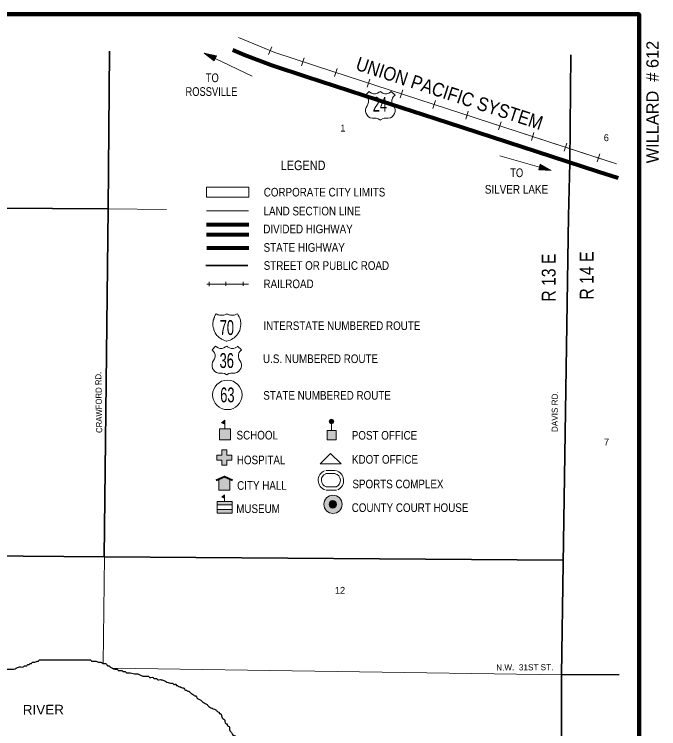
# Model space of a CAD drawing. Extents: x -10.92 to -6.99, y 1.69 to 5.62.
# Drawn here: x -8.392 to -6.992, y 4.065 to 5.616 of the extents above; entities that cross this region are included whole.
import ezdxf
from ezdxf.enums import TextEntityAlignment as Align

# ---------------------------------------------------------------- set-up
doc = ezdxf.new("R2010")
doc.units = 0
doc.header["$LTSCALE"] = 0.0075
doc.linetypes.add('LONG_DASHED', pattern=[7.5, 6, -1.5])
for name, color, linetype, lineweight in [('11', 7, 'Continuous', 80), ('14', 7, 'Continuous', 35), ('15', 7, 'Continuous', 13), ('17', 7, 'Continuous', 13), ('19', 7, 'Continuous', 13), ('25', 7, 'Continuous', 25), ('43', 7, 'Continuous', 13), ('48', 7, 'Continuous', 106), ('50', 7, 'Continuous', 13)]:
    doc.layers.add(name, color=color, linetype=linetype, lineweight=lineweight)
for name, color, linetype in [('29', 7, 'Continuous'), ('45', 7, 'Continuous'), ('46', 7, 'Continuous'), ('49', 7, 'Continuous')]:
    doc.layers.add(name, color=color, linetype=linetype)

msp = doc.modelspace()

# ---------------------------------------------------------------- hatches: boundary and pattern name
at = {"layer": '50'}
for points in [[(-7.934659, 4.725947), (-7.941667, 4.728788), (-7.934659, 4.734848)], [(-7.702809, 4.727287, 1), (-7.703235, 4.737089, 1)], [(-7.946591, 4.692045), (-7.946591, 4.716098), (-7.922538, 4.716098), (-7.922538, 4.692045)], [(-7.7125, 4.692045), (-7.7125, 4.712311), (-7.692992, 4.712311), (-7.692992, 4.692045)], [(-7.941098, 4.6375), (-7.930114, 4.6375), (-7.930114, 4.648295), (-7.919318, 4.648295), (-7.919318, 4.65928), (-7.930114, 4.65928), (-7.930114, 4.670265), (-7.941098, 4.670265), (-7.941098, 4.65928), (-7.952083, 4.65928), (-7.952083, 4.648295), (-7.941098, 4.648295)], [(-7.935227, 4.612879), (-7.947538, 4.607386), (-7.947538, 4.582576), (-7.923485, 4.582576), (-7.923485, 4.607386)], [(-7.935038, 4.56553), (-7.935038, 4.573106), (-7.940909, 4.567992)], [(-7.679895, 4.552795, 1), (-7.719577, 4.551568, 1)], [(-7.91875, 4.558523), (-7.91875, 4.550947), (-7.951515, 4.550947), (-7.951515, 4.558523)], [(-7.692386, 4.553928, 1), (-7.708034, 4.550246, 1)], [(-7.91875, 4.54072), (-7.91875, 4.533144), (-7.951515, 4.533144), (-7.951515, 4.54072)]]:
    msp.add_hatch(color=256, dxfattribs=at).paths.add_polyline_path(points)

# ---------------------------------------------------------------- linework, layer by layer
at = {"layer": '11'}
msp.add_lwpolyline([(-7.917045, 5.539205), (-7.892235, 5.528409), (-7.832197, 5.506061), (-7.757955, 5.48125), (-7.602273, 5.430492), (-7.450189, 5.381061), (-7.256818, 5.318371), (-7.123674, 5.274811), (-7.080114, 5.260795)], dxfattribs=at)
at = {"layer": '14'}
for p, q in [((-7.183144, 5.52822), (-7.185038, 5.29375)), ((-9.200379, 5.199053), (-8.188258, 5.194129)), ((-7.203598, 4.181629), (-7.07803, 4.182386))]:
    msp.add_line(p, q, dxfattribs=at)
for points in [[(-8.196591, 4.438068), (-8.188258, 5.19375), (-8.184848, 5.536553)], [(-7.185227, 5.29375), (-7.187879, 5.177652), (-7.199811, 4.423674), (-7.203598, 4.181629), (-7.203598, 3.680492)], [(-9.197348, 4.425758), (-9.145833, 4.4375), (-9.117614, 4.444318), (-9.099053, 4.445265), (-9.076705, 4.445265), (-8.19678, 4.438068), (-7.199621, 4.431061)]]:
    msp.add_lwpolyline(points, dxfattribs=at)
at = {"layer": '15'}
for p, q in [((-8.188258, 5.194129), (-8.061553, 5.192045)), ((-8.196402, 4.438068), (-8.198674, 4.206629)), ((-7.203598, 4.181629), (-8.17803, 4.196212))]:
    msp.add_line(p, q, dxfattribs=at)
at = {"layer": '17'}
for p, q in [((-7.832576, 5.545833), (-7.839583, 5.528788)), ((-7.762121, 5.52197), (-7.767992, 5.504545)), ((-7.690909, 5.498674), (-7.696591, 5.481061)), ((-7.619697, 5.475379), (-7.625379, 5.457955)), ((-7.548295, 5.452273), (-7.553977, 5.434659)), ((-7.476894, 5.428977), (-7.482576, 5.411553)), ((-7.405682, 5.405871), (-7.411364, 5.388447)), ((-7.33428, 5.382576), (-7.339962, 5.365152)), ((-7.263068, 5.35947), (-7.26875, 5.342045)), ((-7.191667, 5.336364), (-7.197348, 5.31875)), ((-7.120265, 5.313068), (-7.125947, 5.295644))]:
    msp.add_line(p, q, dxfattribs=at)
for points in [[(-7.905303, 5.566098), (-7.826326, 5.533144), (-7.700189, 5.491856), (-7.35947, 5.381061), (-7.097727, 5.296023)], [(-7.850947, 5.543371), (-7.826326, 5.533144), (-7.700189, 5.491856), (-7.35947, 5.381061), (-7.083523, 5.291477)]]:
    msp.add_lwpolyline(points, dxfattribs=at)
at = {"layer": '19'}
msp.add_lwpolyline([(-7.621212, 5.448674), (-7.628788, 5.440909), (-7.625758, 5.4375), (-7.623674, 5.434091), (-7.622348, 5.429735), (-7.622348, 5.425379), (-7.623674, 5.421023), (-7.625758, 5.417424), (-7.627841, 5.413826), (-7.628977, 5.40947), (-7.628977, 5.405114), (-7.627841, 5.400568), (-7.625758, 5.397159), (-7.622538, 5.393939), (-7.618939, 5.391667), (-7.614773, 5.39053), (-7.605871, 5.39053), (-7.601705, 5.389394), (-7.598106, 5.387311), (-7.59678, 5.386553), (-7.596402, 5.387311), (-7.592424, 5.389394), (-7.588258, 5.39053), (-7.579735, 5.39053), (-7.575, 5.391667), (-7.571402, 5.393939), (-7.568371, 5.397159), (-7.566098, 5.400568), (-7.564962, 5.405114), (-7.564962, 5.40947), (-7.566098, 5.413826), (-7.568371, 5.417424), (-7.570455, 5.421023), (-7.57178, 5.425379), (-7.57178, 5.429735), (-7.570455, 5.434091), (-7.568371, 5.4375), (-7.564962, 5.440909), (-7.573295, 5.448674), (-7.574621, 5.447159), (-7.578409, 5.444886), (-7.582576, 5.44375), (-7.587121, 5.44375), (-7.591288, 5.444886), (-7.595076, 5.447159), (-7.59678, 5.448674), (-7.599432, 5.447159), (-7.60322, 5.444886), (-7.607197, 5.44375), (-7.611742, 5.44375), (-7.615909, 5.444886), (-7.619508, 5.447159)], close=True, dxfattribs=at)
at = {"layer": '25'}
for points in [[(-8.684848, 4.166288), (-8.682386, 4.166288), (-8.674811, 4.16875), (-8.672348, 4.16875), (-8.669697, 4.171402), (-8.667235, 4.171402), (-8.659659, 4.171402), (-8.657197, 4.171402), (-8.652083, 4.173864), (-8.644508, 4.173864), (-8.632008, 4.173864), (-8.614394, 4.176326), (-8.611742, 4.176326), (-8.60928, 4.176326), (-8.604356, 4.178977), (-8.601705, 4.178977), (-8.594129, 4.178977), (-8.586553, 4.178977), (-8.581629, 4.178977), (-8.576515, 4.181439), (-8.574053, 4.181439), (-8.568939, 4.181439), (-8.564015, 4.181439), (-8.558902, 4.183902), (-8.556439, 4.183902), (-8.551326, 4.183902), (-8.538826, 4.183902), (-8.526136, 4.186364), (-8.521212, 4.186364), (-8.516098, 4.186364), (-8.513636, 4.186364), (-8.511174, 4.186364), (-8.508523, 4.186364), (-8.508523, 4.189015), (-8.503598, 4.189015), (-8.498485, 4.191477), (-8.496023, 4.191477), (-8.490909, 4.193939), (-8.485985, 4.196591), (-8.483333, 4.199053), (-8.478409, 4.199053), (-8.475758, 4.199053), (-8.470833, 4.201515), (-8.46572, 4.201515), (-8.463258, 4.201515), (-8.460795, 4.201515), (-8.458144, 4.201515), (-8.455682, 4.201515), (-8.45322, 4.201515), (-8.45322, 4.199053), (-8.450568, 4.199053), (-8.448106, 4.196591), (-8.445644, 4.196591), (-8.44053, 4.196591), (-8.438068, 4.196591), (-8.435606, 4.193939), (-8.430492, 4.193939), (-8.425379, 4.193939), (-8.420455, 4.193939), (-8.412879, 4.193939), (-8.410417, 4.193939), (-8.405303, 4.193939), (-8.402841, 4.193939), (-8.400379, 4.193939), (-8.397727, 4.193939), (-8.395265, 4.193939), (-8.392803, 4.193939), (-8.387689, 4.196591), (-8.377652, 4.199053), (-8.372538, 4.199053), (-8.370076, 4.201515), (-8.364962, 4.201515), (-8.3625, 4.204167), (-8.360038, 4.204167), (-8.357386, 4.206629), (-8.354924, 4.206629), (-8.352462, 4.209091), (-8.347348, 4.209091), (-8.342424, 4.211553), (-8.339773, 4.211553), (-8.337311, 4.214205), (-8.334848, 4.214205), (-8.332386, 4.214205), (-8.329735, 4.214205), (-8.327273, 4.214205), (-8.324811, 4.214205), (-8.322159, 4.214205), (-8.319697, 4.214205), (-8.317235, 4.214205), (-8.314583, 4.214205), (-8.309659, 4.214205)], [(-8.309659, 4.214205), (-8.307197, 4.214205), (-8.302083, 4.214205), (-8.29697, 4.214205), (-8.294508, 4.214205), (-8.292045, 4.214205), (-8.286932, 4.214205), (-8.282008, 4.214205), (-8.274432, 4.214205), (-8.269318, 4.214205), (-8.264394, 4.214205), (-8.25928, 4.214205), (-8.251705, 4.214205), (-8.249242, 4.214205), (-8.246591, 4.214205), (-8.244129, 4.214205), (-8.241667, 4.214205), (-8.239205, 4.214205), (-8.236553, 4.214205), (-8.234091, 4.214205), (-8.231629, 4.214205), (-8.226515, 4.214205), (-8.224053, 4.211553), (-8.221402, 4.211553), (-8.218939, 4.211553), (-8.216477, 4.211553), (-8.214015, 4.211553), (-8.208902, 4.209091), (-8.203788, 4.209091), (-8.198864, 4.206629), (-8.19375, 4.206629), (-8.191288, 4.204167), (-8.188826, 4.201515), (-8.186174, 4.201515), (-8.183712, 4.199053), (-8.178598, 4.196591), (-8.173674, 4.193939), (-8.168561, 4.193939), (-8.166098, 4.191477), (-8.160985, 4.191477), (-8.158523, 4.191477), (-8.156061, 4.189015), (-8.150947, 4.189015), (-8.148485, 4.186364), (-8.143371, 4.186364), (-8.130871, 4.183902), (-8.123295, 4.183902), (-8.118182, 4.181439), (-8.110606, 4.178977), (-8.108144, 4.178977), (-8.105682, 4.178977), (-8.10322, 4.178977), (-8.100568, 4.178977), (-8.098106, 4.176326), (-8.095644, 4.176326), (-8.09053, 4.176326), (-8.088068, 4.173864), (-8.082955, 4.173864), (-8.080492, 4.171402), (-8.07803, 4.171402), (-8.072917, 4.171402), (-8.065341, 4.16875), (-8.060417, 4.166288), (-8.050189, 4.163826), (-8.047727, 4.163826), (-8.045265, 4.161174), (-8.040152, 4.161174), (-8.040152, 4.158712), (-8.037689, 4.158712), (-8.035227, 4.15625), (-8.032576, 4.15625), (-8.027652, 4.153788), (-8.025, 4.153788), (-8.020076, 4.148674), (-8.017424, 4.148674), (-8.014962, 4.146212), (-8.0125, 4.146212), (-8.010038, 4.143561), (-8.007386, 4.141098), (-8.002462, 4.138636), (-7.999811, 4.135985), (-7.997348, 4.135985), (-7.994886, 4.131061), (-7.989773, 4.128598), (-7.979735, 4.121023), (-7.974621, 4.118371), (-7.969697, 4.113447), (-7.959659, 4.108333), (-7.954545, 4.105871), (-7.952083, 4.103409), (-7.94697, 4.100758)], [(-7.94697, 4.100758), (-7.94697, 4.098295), (-7.944508, 4.098295), (-7.942045, 4.093182), (-7.936932, 4.085606), (-7.93447, 4.083144), (-7.93447, 4.080682), (-7.931818, 4.075568), (-7.929356, 4.075568), (-7.929356, 4.073106), (-7.926894, 4.070644), (-7.924432, 4.067992), (-7.924432, 4.06553), (-7.92178, 4.057955), (-7.919318, 4.055492), (-7.916856, 4.050379), (-7.914205, 4.050379), (-7.911742, 4.047917), (-7.911742, 4.045455), (-7.90928, 4.045455), (-7.906629, 4.042803), (-7.904167, 4.040341), (-7.901705, 4.032765), (-7.899242, 4.027841), (-7.899242, 4.025189), (-7.896591, 4.022727), (-7.894129, 4.020265), (-7.894129, 4.017614), (-7.891667, 4.015152), (-7.889015, 4.012689), (-7.889015, 4.010038), (-7.889015, 4.007576), (-7.891667, 4.007576), (-7.891667, 4.005114), (-7.894129, 4.002652), (-7.896591, 3.997538), (-7.899242, 3.995076), (-7.899242, 3.989962), (-7.899242, 3.9875), (-7.899242, 3.982386), (-7.899242, 3.979924), (-7.899242, 3.977462), (-7.896591, 3.974811), (-7.894129, 3.969886), (-7.889015, 3.967235), (-7.886553, 3.962311), (-7.881629, 3.959848), (-7.878977, 3.957197), (-7.876515, 3.957197), (-7.874053, 3.957197), (-7.871402, 3.957197), (-7.871402, 3.954735), (-7.868939, 3.954735), (-7.866477, 3.954735), (-7.866477, 3.952273), (-7.863826, 3.949621), (-7.861364, 3.949621), (-7.861364, 3.947159), (-7.856439, 3.937121), (-7.851326, 3.932008), (-7.846212, 3.927083), (-7.841288, 3.92197), (-7.841288, 3.919508), (-7.838636, 3.916856), (-7.833712, 3.90947), (-7.83125, 3.906818), (-7.821023, 3.894318), (-7.816098, 3.889205), (-7.813636, 3.88428), (-7.803409, 3.871591), (-7.798485, 3.869129), (-7.793371, 3.866477), (-7.793371, 3.864015), (-7.793371, 3.861553), (-7.793371, 3.859091), (-7.793371, 3.856439), (-7.793371, 3.853977), (-7.793371, 3.851515), (-7.795833, 3.848864), (-7.795833, 3.846402), (-7.795833, 3.843939), (-7.795833, 3.841288), (-7.795833, 3.838826), (-7.795833, 3.836364), (-7.793371, 3.833902), (-7.793371, 3.83125), (-7.793371, 3.828788)]]:
    msp.add_spline(points, degree=3, dxfattribs=at)
at = {"layer": '43'}
for p, q in [((-7.955492, 5.520644), (-7.875189, 5.481629)), ((-7.251136, 5.28447), (-7.336932, 5.309091))]:
    msp.add_line(p, q, dxfattribs=at)
for points in [[(-7.95303, 5.526136), (-7.958144, 5.514962), (-7.979356, 5.532197)], [(-7.252652, 5.278598), (-7.249432, 5.29053), (-7.225568, 5.277273)]]:
    msp.add_lwpolyline(points, close=True, dxfattribs=at)
for points in [[(-7.958523, 5.516288), (-7.976894, 5.53125), (-7.953788, 5.525758), (-7.958333, 5.517045), (-7.975, 5.530303), (-7.954735, 5.525189), (-7.958333, 5.518182), (-7.972917, 5.529167), (-7.955682, 5.524811), (-7.958523, 5.519318), (-7.970833, 5.52803), (-7.956818, 5.524242), (-7.958712, 5.520265), (-7.968561, 5.526894), (-7.957955, 5.523864), (-7.95947, 5.521402), (-7.966288, 5.525947), (-7.959091, 5.523485), (-7.95947, 5.522348), (-7.963636, 5.524621), (-7.95928, 5.523295), (-7.959659, 5.523106), (-7.960606, 5.523295)], [(-7.248864, 5.289394), (-7.22822, 5.277841), (-7.251894, 5.279167), (-7.249053, 5.288636), (-7.230303, 5.278409), (-7.251136, 5.279924), (-7.248674, 5.2875), (-7.232576, 5.279167), (-7.250189, 5.280492), (-7.248295, 5.286364), (-7.234659, 5.279924), (-7.249242, 5.28125), (-7.247917, 5.285417), (-7.237121, 5.280682), (-7.248106, 5.281818), (-7.247159, 5.28447), (-7.239583, 5.28125), (-7.247159, 5.282386), (-7.24697, 5.283523), (-7.242424, 5.282008), (-7.24697, 5.282576), (-7.246591, 5.282765), (-7.245644, 5.282765)]]:
    msp.add_lwpolyline(points, dxfattribs=at)
at = {"layer": '48'}
msp.add_lwpolyline([(-10.917424, 1.733712), (-10.917424, 5.616288), (-7.034848, 5.616288), (-7.034848, 1.733712)], close=True, dxfattribs=at)
at = {"layer": '50'}
for p, q in [((-7.974811, 5.189394), (-7.883333, 5.189394)), ((-7.973864, 5.030492), (-7.883333, 5.030492)), ((-7.968371, 5.035038), (-7.968371, 5.025758)), ((-7.932576, 5.035606), (-7.932576, 5.026326)), ((-7.895076, 5.035606), (-7.895076, 5.026326)), ((-7.93447, 4.716098), (-7.93447, 4.725947)), ((-7.702652, 4.711742), (-7.702652, 4.727462)), ((-7.694886, 4.625758), (-7.715152, 4.625758)), ((-7.694886, 4.61875), (-7.715152, 4.61875)), ((-7.714394, 4.589962), (-7.691856, 4.589962)), ((-7.714394, 4.582955), (-7.691856, 4.582955)), ((-7.935038, 4.558712), (-7.935038, 4.56553))]:
    msp.add_line(p, q, dxfattribs=at)
at = {"layer": '50', "lineweight": 80}
for p, q in [((-7.974811, 5.159848), (-7.882197, 5.159848)), ((-7.974811, 5.138258), (-7.882197, 5.138258)), ((-7.973864, 5.108902), (-7.882386, 5.108902))]:
    msp.add_line(p, q, dxfattribs=at)
at = {"layer": '50', "lineweight": 35}
msp.add_line((-7.975947, 5.070644), (-7.88447, 5.070644), dxfattribs=at)
at = {"layer": '50', "linetype": 'LONG_DASHED'}
msp.add_lwpolyline([(-7.974811, 5.240909), (-7.882197, 5.240909), (-7.882197, 5.219318), (-7.974811, 5.219318)], close=True, dxfattribs=at)
at = {"layer": '50'}
for points in [[(-7.953409, 4.96553), (-7.955492, 4.962689), (-7.956818, 4.959848), (-7.957386, 4.957765), (-7.958523, 4.95625), (-7.958902, 4.953788), (-7.959659, 4.951894), (-7.960227, 4.948864), (-7.960606, 4.945265), (-7.960417, 4.939962), (-7.960038, 4.936553), (-7.958902, 4.933333), (-7.958523, 4.93125), (-7.957008, 4.927652), (-7.955682, 4.924621), (-7.95322, 4.921023), (-7.951705, 4.919129), (-7.95, 4.917045), (-7.948485, 4.915909), (-7.94697, 4.914583), (-7.945076, 4.913258), (-7.943371, 4.912121), (-7.941856, 4.910985), (-7.940341, 4.910227), (-7.938447, 4.909091), (-7.935227, 4.907955), (-7.931439, 4.906629), (-7.930303, 4.906629), (-7.926894, 4.907576), (-7.923295, 4.908523), (-7.920076, 4.910227), (-7.917045, 4.911932), (-7.914205, 4.914015), (-7.911364, 4.916477), (-7.908902, 4.919318), (-7.90625, 4.922538), (-7.904356, 4.925758), (-7.903598, 4.927273), (-7.902273, 4.929924), (-7.901136, 4.93428), (-7.900379, 4.938447), (-7.9, 4.942424), (-7.900189, 4.946591), (-7.900379, 4.949621), (-7.900947, 4.951894), (-7.902273, 4.95625), (-7.903598, 4.95947), (-7.905682, 4.962879), (-7.907197, 4.96553), (-7.909091, 4.964773), (-7.912311, 4.963826), (-7.914015, 4.963258), (-7.915909, 4.962879), (-7.918939, 4.962689), (-7.922348, 4.963258), (-7.924242, 4.963636), (-7.926136, 4.963826), (-7.927462, 4.964394), (-7.929356, 4.964962), (-7.930303, 4.96553), (-7.931439, 4.964962), (-7.932955, 4.964394), (-7.934848, 4.963826), (-7.936553, 4.963258), (-7.940341, 4.962689), (-7.943939, 4.962689), (-7.946023, 4.963258), (-7.947727, 4.963636), (-7.949811, 4.964015), (-7.951705, 4.964773)], [(-7.954735, 4.895455), (-7.962311, 4.887689), (-7.95928, 4.88428), (-7.957197, 4.880871), (-7.955871, 4.876515), (-7.955871, 4.872159), (-7.957197, 4.867803), (-7.95928, 4.864205), (-7.961364, 4.860606), (-7.9625, 4.85625), (-7.9625, 4.851894), (-7.961364, 4.847348), (-7.95928, 4.843939), (-7.956061, 4.84072), (-7.952462, 4.838447), (-7.948295, 4.837311), (-7.939394, 4.837311), (-7.935227, 4.836174), (-7.931629, 4.834091), (-7.930303, 4.833333), (-7.929924, 4.834091), (-7.925947, 4.836174), (-7.92178, 4.837311), (-7.913258, 4.837311), (-7.908523, 4.838447), (-7.904924, 4.84072), (-7.901894, 4.843939), (-7.899621, 4.847348), (-7.898485, 4.851894), (-7.898485, 4.85625), (-7.899621, 4.860606), (-7.901894, 4.864205), (-7.903977, 4.867803), (-7.905303, 4.872159), (-7.905303, 4.876515), (-7.903977, 4.880871), (-7.901894, 4.88428), (-7.898485, 4.887689), (-7.906818, 4.895455), (-7.908144, 4.893939), (-7.911932, 4.891667), (-7.916098, 4.89053), (-7.920644, 4.89053), (-7.924811, 4.891667), (-7.928598, 4.893939), (-7.930303, 4.895455), (-7.932955, 4.893939), (-7.936742, 4.891667), (-7.94072, 4.89053), (-7.945265, 4.89053), (-7.949432, 4.891667), (-7.95303, 4.893939)], [(-7.934659, 4.725947), (-7.941667, 4.728788), (-7.934659, 4.734848)], [(-7.946591, 4.692045), (-7.946591, 4.716098), (-7.922538, 4.716098), (-7.922538, 4.692045)], [(-7.7125, 4.692045), (-7.7125, 4.712311), (-7.692992, 4.712311), (-7.692992, 4.692045)], [(-7.941098, 4.6375), (-7.930114, 4.6375), (-7.930114, 4.648295), (-7.919318, 4.648295), (-7.919318, 4.65928), (-7.930114, 4.65928), (-7.930114, 4.670265), (-7.941098, 4.670265), (-7.941098, 4.65928), (-7.952083, 4.65928), (-7.952083, 4.648295), (-7.941098, 4.648295)], [(-7.727652, 4.639773), (-7.704924, 4.662689), (-7.682008, 4.639962)], [(-7.935227, 4.612879), (-7.947538, 4.607386), (-7.947538, 4.582576), (-7.923485, 4.582576), (-7.923485, 4.607386)], [(-7.935038, 4.56553), (-7.935038, 4.573106), (-7.940909, 4.567992)], [(-7.91875, 4.558523), (-7.91875, 4.550947), (-7.951515, 4.550947), (-7.951515, 4.558523)], [(-7.91875, 4.54072), (-7.91875, 4.533144), (-7.951515, 4.533144), (-7.951515, 4.54072)]]:
    msp.add_lwpolyline(points, close=True, dxfattribs=at)
at = {"layer": '50', "lineweight": 40}
msp.add_lwpolyline([(-7.95322, 4.604924), (-7.935227, 4.612879), (-7.918182, 4.604924)], dxfattribs=at)
at = {"layer": '50'}
for points in [[(-7.943561, 4.582576), (-7.947538, 4.582576), (-7.947538, 4.607386)], [(-7.923485, 4.607386), (-7.923485, 4.582576), (-7.94375, 4.582576)], [(-7.91875, 4.548864), (-7.91875, 4.550947), (-7.951515, 4.550947), (-7.951515, 4.54072), (-7.91875, 4.54072), (-7.91875, 4.549242)]]:
    msp.add_lwpolyline(points, dxfattribs=at)
for centre, radius in [((-7.929138, 4.78978), 0.031987), ((-7.703022, 4.732188), 0.004905), ((-7.699736, 4.552181), 0.01985), ((-7.70021, 4.552087), 0.008037)]:
    msp.add_circle(centre, radius, dxfattribs=at)
for centre, radius, start, end in [((-7.709558, 4.604413), 0.022283, 111.82978, 251.18127), ((-7.698762, 4.603784), 0.022283, 296.54144, 75.89292), ((-7.709558, 4.604413), 0.015332, 111.82978, 251.18127), ((-7.698762, 4.603784), 0.015332, 296.54144, 75.89292)]:
    msp.add_arc(centre, radius, start, end, dxfattribs=at)

# ---------------------------------------------------------------- texts
at = {"layer": '17', "width": 0.9}
msp.add_text('UNION PACIFIC SYSTEM', height=0.02974, rotation=341.908, dxfattribs=at).set_placement((-7.451113, 5.430625), align=Align.CENTER)
at = {"layer": '19', "width": 0.65}
msp.add_text('24', height=0.0322, dxfattribs=at).set_placement((-7.597727, 5.404735), align=Align.CENTER)
at = {"layer": '29', "width": 1.05}
msp.add_text('RIVER', height=0.02083, rotation=0.315, dxfattribs=at).set_placement((-8.328845, 4.095888), align=Align.CENTER)
at = {"layer": '45'}
for s, p in [('1', (-7.67822, 5.361742)), ('6', (-7.105871, 5.34072)), ('7', (-7.105492, 4.679735)), ('12', (-7.68447, 4.357955))]:
    msp.add_text(s, height=0.01496, dxfattribs=at).set_placement(p, align=Align.CENTER)
at = {"layer": '46'}
for s, width, p in [('TO', 0.8, (-7.961837, 5.468939)), ('ROSSVILLE', 0.8, (-7.963731, 5.439015)), ('TO', 0.8, (-7.300473, 5.262689)), ('SILVER LAKE', 0.85, (-7.301042, 5.226705))]:
    msp.add_text(s, height=0.01894, dxfattribs=dict(at, width=width)).set_placement(p, align=Align.CENTER)
at = {"layer": '46', "width": 0.85}
for s, p in [('R 13 E', (-7.216098, 5.044413)), ('R 14 E', (-7.133523, 5.048958))]:
    msp.add_text(s, height=0.03011, rotation=90, dxfattribs=at).set_placement(p, align=Align.CENTER)
at = {"layer": '48'}
msp.add_text('WILLARD  # 612', height=0.02651, rotation=90, dxfattribs=at).set_placement((-6.992424, 5.425758), align=Align.CENTER)
at = {"layer": '49', "width": 0.95}
msp.add_text('CRAWFORD RD.', height=0.01326, rotation=90.868, dxfattribs=at).set_placement((-8.201963, 4.773668), align=Align.CENTER)
at = {"layer": '49'}
for s, rotation, p in [('DAVIS RD.', 89.913, (-7.211299, 4.753304)), ('         N.W.  31ST ST.', 0.394, (-7.305159, 4.191466))]:
    msp.add_text(s, height=0.01326, rotation=rotation, dxfattribs=at).set_placement(p, align=Align.CENTER)
at = {"layer": '50'}
for s, height, width, p in [('LEGEND', 0.02083, 0.85, (-7.764678, 5.277841)), ('CORPORATE CITY LIMITS', 0.01875, 0.85, (-7.718087, 5.220644)), ('LAND SECTION LINE', 0.01875, 0.85, (-7.745076, 5.179545)), ('DIVIDED HIGHWAY', 0.01875, 0.85, (-7.753977, 5.14072)), ('STATE HIGHWAY', 0.01875, 0.85, (-7.762216, 5.100568)), ('STREET OR PUBLIC ROAD', 0.01875, 0.85, (-7.714015, 5.061364)), ('RAILROAD', 0.01875, 0.85, (-7.796212, 5.021591)), ('70', 0.0322, 0.65, (-7.930303, 4.919886)), ('INTERSTATE NUMBERED ROUTE', 0.01875, 0.85, (-7.680398, 4.930682)), ('36', 0.0322, 0.65, (-7.930492, 4.848295)), ('U.S. NUMBERED ROUTE', 0.01875, 0.85, (-7.726705, 4.858902)), ('63', 0.0322, 0.65, (-7.929167, 4.773674)), ('STATE NUMBERED ROUTE', 0.01875, 0.85, (-7.7125, 4.779356)), ('SCHOOL', 0.01875, 0.85, (-7.864205, 4.692992)), ('POST OFFICE', 0.01875, 0.85, (-7.587784, 4.692614)), ('HOSPITAL', 0.01875, 0.85, (-7.855777, 4.639205)), ('KDOT OFFICE', 0.01875, 0.85, (-7.586742, 4.640341)), ('CITY HALL', 0.01875, 0.85, (-7.853977, 4.583712)), ('SPORTS COMPLEX', 0.01875, 0.85, (-7.558523, 4.586932)), ('MUSEUM', 0.01875, 0.85, (-7.8625, 4.533333)), ('COUNTY COURT HOUSE', 0.01875, 0.85, (-7.532292, 4.535606))]:
    msp.add_text(s, height=height, dxfattribs=dict(at, width=width)).set_placement(p, align=Align.CENTER)

doc.saveas('drawing.dxf')
